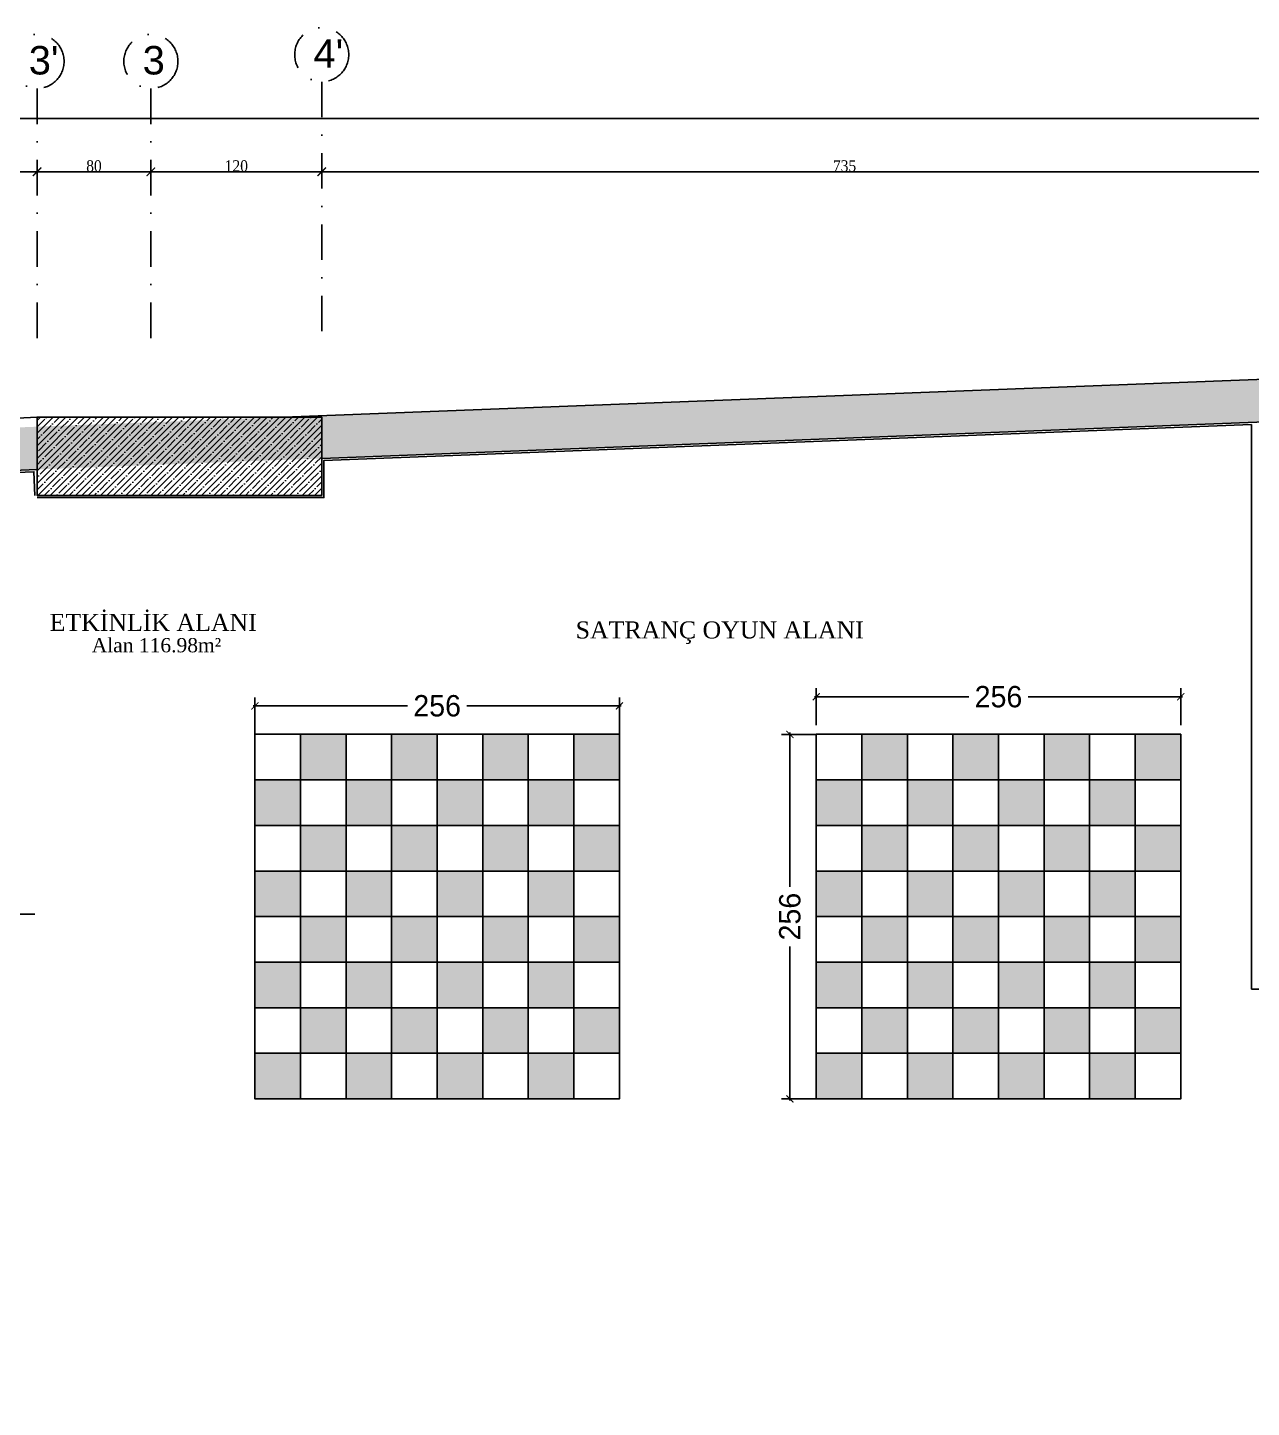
# Model space of a CAD drawing. Header units: millimetres. Extents: x -29311 to -3405, y 28913 to 42880.
# Drawn here: x -10029 to -9169, y 31660 to 32629 of the extents above; entities that cross this region are included whole.
import ezdxf
from ezdxf.enums import TextEntityAlignment as Align

# ---------------------------------------------------------------- set-up
doc = ezdxf.new("R2010")
doc.units = ezdxf.units.MM
doc.linetypes.add('DASHDOT', pattern=[1, 0.5, -0.25, 0, -0.25])
doc.linetypes.add('DASHDOT2', pattern=[0.5, 0.25, -0.125, 0, -0.125])
for name, color, linetype in [('A-AKS', 57, 'DASHDOT'), ('A-AKS.', 57, 'DASHDOT2'), ('A-BA', 1, 'Continuous'), ('A-SIVA-ALCIPAN', 247, 'Continuous'), ('A-SIVA-IC', 97, 'Continuous'), ('A-TEFRIS', 251, 'Continuous'), ('A-YAZI', 136, 'Continuous'), ('ARREDI_attrezzature', 175, 'Continuous')]:
    doc.layers.add(name, color=color, linetype=linetype)
doc.layers.add('olcu-plan', color=7, linetype='Continuous', lineweight=20)
doc.layers.add('tarama-betonarme', color=252, linetype='Continuous', lineweight=13)
doc.styles.add('HA_SMART', font='')
doc.styles.add('text1', font='arial.ttf')
doc.styles.add('YAZ-50', font='times.ttf', dxfattribs={"width": 0.9})
doc.styles.get('HA_SMART').set_extended_font_data('Sakkal Majalla')
doc.dimstyles.new('1-100HA', dxfattribs={"dimtxt": 15, "dimasz": 5, "dimexe": 6, "dimexo": 0, "dimgap": 2, "dimtad": 0, "dimdec": 1, "dimrnd": 0.5, "dimzin": 11, "dimtxsty": 'HA_SMART', "dimblk": 'ARCHTICK', "dimcen": 3, "dimdle": 1.25, "dimclrd": 256, "dimclrt": 7, "dimadec": 0, "dimazin": 0, "dimtfac": 1.25, "dimtdec": 1, "dimtofl": 0, "dimtmove": 1, "dimatfit": 3, "dimldrblk": 'ARCHTICK', "dimfxl": 20, "dimfxlon": 1, "dimtolj": 1, "dimtzin": 0, "dimarcsym": 0})
doc.dimstyles.new('1-50-plan', dxfattribs={"dimtxt": 8, "dimasz": 6, "dimexe": 4, "dimexo": 4, "dimgap": 0.00625, "dimtad": 1, "dimdec": 0, "dimrnd": 0.0005, "dimzin": 9, "dimdsep": 46, "dimtxsty": 'YAZ-50', "dimblk": 'ARCHTICK', "dimcen": 0.025, "dimdle": 4, "dimadec": 0, "dimazin": 0, "dimtfac": 1, "dimtdec": 0, "dimtmove": 0, "dimatfit": 3, "dimfxl": 30, "dimfxlon": 1, "dimarcsym": 0})
pattern_1 = [(45, (-57572.966, 45834.01), (-4.4194174, 4.4194174), []), (45, (-57568.547, 45834.01), (-4.4194174, 4.4194174), [7.8125, -1.5625, 0, -1.5625])]

# ---------------------------------------------------------------- blocks, each defined once
blk = doc.blocks.new('_ArchTick')
at = {"color": 0, "linetype": 'ByBlock', "const_width": 0.15}
blk.add_lwpolyline([(-0.5, -0.5), (0.5, 0.5)], dxfattribs=at)
blk = doc.blocks.new('*D206')
at = {"layer": 'DEFPOINTS', "color": 0, "transparency": 16777216}
for p in [(-10022.14, 32527.43), (-10022.14, 32527.43), (-10508.1, 32494.57)]:
    blk.add_point(p, dxfattribs=at)
at = {"layer": 'olcu-plan', "color": 0, "lineweight": -2, "transparency": 16777216}
for p, q in [((-10508.1, 32498.57), (-10508.1, 32531.43)), ((-10022.14, 32527.43), (-10022.14, 32531.43)), ((-10512.1, 32527.43), (-10018.14, 32527.43))]:
    blk.add_line(p, q, dxfattribs=at)
at = {"layer": 'olcu-plan', "color": 0, "lineweight": -2, "transparency": 16777216, "xscale": 6, "yscale": 6, "zscale": 6, "rotation": 180}
blk.add_blockref('_ArchTick', (-10508.1, 32527.43), dxfattribs=at)
at = {"layer": 'olcu-plan', "color": 0, "lineweight": -2, "transparency": 16777216, "xscale": 6, "yscale": 6, "zscale": 6}
blk.add_blockref('_ArchTick', (-10022.14, 32527.43), dxfattribs=at)
at = {"layer": 'olcu-plan', "color": 0, "transparency": 16777216, "insert": (-10265.12, 32531.5), "char_height": 8, "attachment_point": 5, "style": 'YAZ-50'}
blk.add_mtext('486', dxfattribs=at)
blk = doc.blocks.new('*D207')
at = {"layer": 'DEFPOINTS', "color": 0, "transparency": 16777216}
for p in [(-10022.14, 32527.43), (-9942.14, 32527.43), (-9942.14, 32527.43)]:
    blk.add_point(p, dxfattribs=at)
at = {"layer": 'olcu-plan', "color": 0, "lineweight": -2, "transparency": 16777216}
for p, q in [((-10022.14, 32527.43), (-10022.14, 32531.43)), ((-9942.14, 32527.43), (-9942.14, 32531.43)), ((-10026.14, 32527.43), (-9938.14, 32527.43))]:
    blk.add_line(p, q, dxfattribs=at)
at = {"layer": 'olcu-plan', "color": 0, "lineweight": -2, "transparency": 16777216, "xscale": 6, "yscale": 6, "zscale": 6, "rotation": 180}
blk.add_blockref('_ArchTick', (-10022.14, 32527.43), dxfattribs=at)
at = {"layer": 'olcu-plan', "color": 0, "lineweight": -2, "transparency": 16777216, "xscale": 6, "yscale": 6, "zscale": 6}
blk.add_blockref('_ArchTick', (-9942.14, 32527.43), dxfattribs=at)
at = {"layer": 'olcu-plan', "color": 0, "transparency": 16777216, "insert": (-9982.14, 32531.5), "char_height": 8, "attachment_point": 5, "style": 'YAZ-50'}
blk.add_mtext('80', dxfattribs=at)
blk = doc.blocks.new('*D208')
at = {"layer": 'DEFPOINTS', "color": 0, "transparency": 16777216}
for p in [(-9942.14, 32527.43), (-9822.14, 32527.43), (-9822.14, 32527.43)]:
    blk.add_point(p, dxfattribs=at)
at = {"layer": 'olcu-plan', "color": 0, "lineweight": -2, "transparency": 16777216}
for p, q in [((-9942.14, 32527.43), (-9942.14, 32531.43)), ((-9822.14, 32527.43), (-9822.14, 32531.43)), ((-9946.14, 32527.43), (-9818.14, 32527.43))]:
    blk.add_line(p, q, dxfattribs=at)
at = {"layer": 'olcu-plan', "color": 0, "lineweight": -2, "transparency": 16777216, "xscale": 6, "yscale": 6, "zscale": 6, "rotation": 180}
blk.add_blockref('_ArchTick', (-9942.14, 32527.43), dxfattribs=at)
at = {"layer": 'olcu-plan', "color": 0, "lineweight": -2, "transparency": 16777216, "xscale": 6, "yscale": 6, "zscale": 6}
blk.add_blockref('_ArchTick', (-9822.14, 32527.43), dxfattribs=at)
at = {"layer": 'olcu-plan', "color": 0, "transparency": 16777216, "insert": (-9882.14, 32531.5), "char_height": 8, "attachment_point": 5, "style": 'YAZ-50'}
blk.add_mtext('120', dxfattribs=at)
blk = doc.blocks.new('*D209')
at = {"layer": 'DEFPOINTS', "color": 0, "transparency": 16777216}
for p in [(-9822.14, 32527.43), (-9087.64, 32527.43), (-9087.64, 32527.43)]:
    blk.add_point(p, dxfattribs=at)
at = {"layer": 'olcu-plan', "color": 0, "lineweight": -2, "transparency": 16777216}
for p, q in [((-9822.14, 32527.43), (-9822.14, 32531.43)), ((-9087.64, 32527.43), (-9087.64, 32531.43)), ((-9826.14, 32527.43), (-9083.64, 32527.43))]:
    blk.add_line(p, q, dxfattribs=at)
at = {"layer": 'olcu-plan', "color": 0, "lineweight": -2, "transparency": 16777216, "xscale": 6, "yscale": 6, "zscale": 6, "rotation": 180}
blk.add_blockref('_ArchTick', (-9822.14, 32527.43), dxfattribs=at)
at = {"layer": 'olcu-plan', "color": 0, "lineweight": -2, "transparency": 16777216, "xscale": 6, "yscale": 6, "zscale": 6}
blk.add_blockref('_ArchTick', (-9087.64, 32527.43), dxfattribs=at)
at = {"layer": 'olcu-plan', "color": 0, "transparency": 16777216, "insert": (-9454.89, 32531.51), "char_height": 8, "attachment_point": 5, "style": 'YAZ-50'}
blk.add_mtext('735', dxfattribs=at)
blk = doc.blocks.new('*D216')
at = {"layer": 'DEFPOINTS', "color": 0, "transparency": 16777216}
for p in [(-5882.14, 32564.83), (-5882.14, 32527.43), (-10751.69, 32497.29)]:
    blk.add_point(p, dxfattribs=at)
at = {"layer": 'olcu-plan', "color": 0, "lineweight": -2, "transparency": 16777216}
for p, q in [((-10751.69, 32534.83), (-10751.69, 32568.83)), ((-5882.14, 32534.83), (-5882.14, 32568.83)), ((-10755.69, 32564.83), (-5878.14, 32564.83))]:
    blk.add_line(p, q, dxfattribs=at)
at = {"layer": 'olcu-plan', "color": 0, "lineweight": -2, "transparency": 16777216, "xscale": 6, "yscale": 6, "zscale": 6, "rotation": 180}
blk.add_blockref('_ArchTick', (-10751.69, 32564.83), dxfattribs=at)
at = {"layer": 'olcu-plan', "color": 0, "lineweight": -2, "transparency": 16777216, "xscale": 6, "yscale": 6, "zscale": 6}
blk.add_blockref('_ArchTick', (-5882.14, 32564.83), dxfattribs=at)
at = {"layer": 'olcu-plan', "color": 0, "transparency": 16777216, "insert": (-8316.92, 32568.92), "char_height": 8, "attachment_point": 5, "style": 'YAZ-50'}
blk.add_mtext('4870', dxfattribs=at)
blk = doc.blocks.new('AKS')
at = {"layer": 'A-AKS.', "ltscale": 100}
for p, q in [((929.54, 2242.63), (929.54, 2054.95)), ((729.54, 2237.88), (729.54, 2054.95)), ((809.54, 2237.88), (809.54, 2054.95))]:
    blk.add_line(p, q, dxfattribs=at)
for centre in [(929.54, 2261.63), (729.54, 2256.88), (809.54, 2256.88)]:
    blk.add_circle(centre, 19, dxfattribs=at)
at = {"layer": 'A-AKS.', "ltscale": 100, "char_height": 20, "width": 18.8945, "attachment_point": 1, "style": 'text1'}
for s, insert in [("3'", (723.78, 2267.71)), ('3', (803.78, 2267.71)), ("4'", (923.78, 2272.46))]:
    blk.add_mtext(s, dxfattribs=dict(at, insert=insert))
blk = doc.blocks.new('MASA TENİSİ')
at = {"layer": 'A-TEFRIS'}
for p, q in [((199.0365, 173.0971), (199.0365, 171.2834)), ((200.4065, 172.9502), (197.6665, 172.9502)), ((197.6665, 172.9502), (197.6665, 171.4302)), ((199.0265, 172.9302), (197.6865, 172.9302)), ((197.6865, 172.9302), (197.6865, 172.2002)), ((199.0265, 172.9302), (199.0265, 172.2002)), ((199.0465, 172.9302), (199.0465, 172.2002)), ((200.3865, 172.9302), (199.0465, 172.9302)), ((200.3865, 172.2002), (200.3865, 172.9302)), ((200.4065, 171.4302), (200.4065, 172.9502)), ((200.0209, 172.5786), (199.9538, 172.4525)), ((200.0009, 172.5197), (199.9915, 172.502)), ((199.9915, 172.502), (200.0068, 172.4882)), ((200.0209, 172.5147), (200.0009, 172.5197)), ((200.0209, 172.5147), (200.0068, 172.4882)), ((200.0068, 172.4882), (200.095, 172.4412)), ((200.0209, 172.5147), (200.1091, 172.4676)), ((197.6865, 172.2002), (199.0265, 172.2002)), ((199.0465, 172.2002), (200.3865, 172.2002)), ((197.6865, 172.1802), (199.0265, 172.1802)), ((197.6865, 172.1802), (197.6865, 171.4502)), ((199.0265, 172.1802), (199.0265, 171.4502)), ((199.0465, 172.1802), (200.3865, 172.1802)), ((199.0465, 172.1802), (199.0465, 171.4502)), ((200.3865, 171.4502), (200.3865, 172.1802)), ((197.9726, 171.8029), (197.8749, 171.7816)), ((197.979, 171.7736), (197.9726, 171.8029)), ((197.9932, 171.8023), (197.9726, 171.8029)), ((198.0203, 171.7249), (197.9899, 171.8644)), ((197.9974, 171.7828), (197.9932, 171.8023)), ((197.979, 171.7736), (197.8813, 171.7523)), ((197.979, 171.7736), (197.9974, 171.7828)), ((197.6665, 171.4302), (200.4065, 171.4302)), ((197.6865, 171.4502), (199.0265, 171.4502)), ((199.0465, 171.4502), (200.3865, 171.4502))]:
    blk.add_line(p, q, dxfattribs=at)
blk.add_lwpolyline([(199.0333, 173.0971), (199.0398, 173.0971), (199.0398, 172.9502), (199.0333, 172.9502)], close=True, dxfattribs=at)
blk.add_circle((199.7237, 172.4775), 0.02, dxfattribs=at)
for centre, radius, start, end in [((199.9256, 172.5485), 0.1, 352.19165, 311.68716), ((200.012, 172.4514), 0.03, 61.9394, 131.68716), ((200.0544, 172.5308), 0.03, 172.19165, 241.9394), ((200.1021, 172.4544), 0.015, 241.9394, 61.9394), ((198.0735, 171.8095), 0.1, 212.53509, 172.0306), ((197.9447, 171.8276), 0.03, 282.28284, 352.0306), ((197.8781, 171.767), 0.015, 102.28284, 282.28284), ((197.9639, 171.7396), 0.03, 32.53509, 102.28284)]:
    blk.add_arc(centre, radius, start, end, dxfattribs=at)
blk = doc.blocks.new('SATRANÇ11')
at = {"layer": 'A-TEFRIS'}
h = blk.add_hatch(dxfattribs=at)
h.set_pattern_fill('DOTS', color=256, scale=0.1)
h.paths.add_polyline_path([(82136.05, 16280.28), (82128.05, 16280.28), (82128.05, 16272.28), (82136.05, 16272.28)])
h.paths.add_polyline_path([(82120.05, 16280.28), (82112.05, 16280.28), (82112.05, 16272.28), (82120.05, 16272.28)])
h.paths.add_polyline_path([(82104.05, 16280.28), (82096.05, 16280.28), (82096.05, 16272.28), (82104.05, 16272.28)])
h.paths.add_polyline_path([(82088.05, 16280.28), (82080.05, 16280.28), (82080.05, 16272.28), (82088.05, 16272.28)])
h = blk.add_hatch(dxfattribs=at)
h.set_pattern_fill('DOTS', color=256, scale=0.1)
h.set_pattern_definition([(0, (-8, -8), (0.079375, 0.15875), [0, -0.15875])])
h.paths.add_polyline_path([(82128.05, 16272.28), (82120.05, 16272.28), (82120.05, 16264.28), (82128.05, 16264.28)])
h.paths.add_polyline_path([(82112.05, 16272.28), (82104.05, 16272.28), (82104.05, 16264.28), (82112.05, 16264.28)])
h.paths.add_polyline_path([(82096.05, 16272.28), (82088.05, 16272.28), (82088.05, 16264.28), (82096.05, 16264.28)])
h.paths.add_polyline_path([(82080.05, 16272.28), (82072.05, 16272.28), (82072.05, 16264.28), (82080.05, 16264.28)])
h = blk.add_hatch(dxfattribs=at)
h.set_pattern_fill('DOTS', color=256, scale=0.1)
h.set_pattern_definition([(0, (0, -16), (0.079375, 0.15875), [0, -0.15875])])
h.paths.add_polyline_path([(82136.05, 16264.28), (82128.05, 16264.28), (82128.05, 16256.28), (82136.05, 16256.28)])
h.paths.add_polyline_path([(82120.05, 16264.28), (82112.05, 16264.28), (82112.05, 16256.28), (82120.05, 16256.28)])
h.paths.add_polyline_path([(82104.05, 16264.28), (82096.05, 16264.28), (82096.05, 16256.28), (82104.05, 16256.28)])
h.paths.add_polyline_path([(82088.05, 16264.28), (82080.05, 16264.28), (82080.05, 16256.28), (82088.05, 16256.28)])
h = blk.add_hatch(dxfattribs=at)
h.set_pattern_fill('DOTS', color=256, scale=0.1)
h.set_pattern_definition([(0, (-8, -24), (0.079375, 0.15875), [0, -0.15875])])
h.paths.add_polyline_path([(82128.05, 16256.28), (82120.05, 16256.28), (82120.05, 16248.28), (82128.05, 16248.28)])
h.paths.add_polyline_path([(82112.05, 16256.28), (82104.05, 16256.28), (82104.05, 16248.28), (82112.05, 16248.28)])
h.paths.add_polyline_path([(82096.05, 16256.28), (82088.05, 16256.28), (82088.05, 16248.28), (82096.05, 16248.28)])
h.paths.add_polyline_path([(82080.05, 16256.28), (82072.05, 16256.28), (82072.05, 16248.28), (82080.05, 16248.28)])
h = blk.add_hatch(dxfattribs=at)
h.set_pattern_fill('DOTS', color=256, scale=0.1)
h.set_pattern_definition([(0, (0, -32), (0.079375, 0.15875), [0, -0.15875])])
h.paths.add_polyline_path([(82136.05, 16248.28), (82128.05, 16248.28), (82128.05, 16240.28), (82136.05, 16240.28)])
h.paths.add_polyline_path([(82120.05, 16248.28), (82112.05, 16248.28), (82112.05, 16240.28), (82120.05, 16240.28)])
h.paths.add_polyline_path([(82104.05, 16248.28), (82096.05, 16248.28), (82096.05, 16240.28), (82104.05, 16240.28)])
h.paths.add_polyline_path([(82088.05, 16248.28), (82080.05, 16248.28), (82080.05, 16240.28), (82088.05, 16240.28)])
h = blk.add_hatch(dxfattribs=at)
h.set_pattern_fill('DOTS', color=256, scale=0.1)
h.set_pattern_definition([(0, (-8, -40), (0.079375, 0.15875), [0, -0.15875])])
h.paths.add_polyline_path([(82128.05, 16240.28), (82120.05, 16240.28), (82120.05, 16232.28), (82128.05, 16232.28)])
h.paths.add_polyline_path([(82112.05, 16240.28), (82104.05, 16240.28), (82104.05, 16232.28), (82112.05, 16232.28)])
h.paths.add_polyline_path([(82096.05, 16240.28), (82088.05, 16240.28), (82088.05, 16232.28), (82096.05, 16232.28)])
h.paths.add_polyline_path([(82080.05, 16240.28), (82072.05, 16240.28), (82072.05, 16232.28), (82080.05, 16232.28)])
h = blk.add_hatch(dxfattribs=at)
h.set_pattern_fill('DOTS', color=256, scale=0.1)
h.set_pattern_definition([(0, (0, -48), (0.079375, 0.15875), [0, -0.15875])])
h.paths.add_polyline_path([(82136.05, 16232.28), (82128.05, 16232.28), (82128.05, 16224.28), (82136.05, 16224.28)])
h.paths.add_polyline_path([(82120.05, 16232.28), (82112.05, 16232.28), (82112.05, 16224.28), (82120.05, 16224.28)])
h.paths.add_polyline_path([(82104.05, 16232.28), (82096.05, 16232.28), (82096.05, 16224.28), (82104.05, 16224.28)])
h.paths.add_polyline_path([(82088.05, 16232.28), (82080.05, 16232.28), (82080.05, 16224.28), (82088.05, 16224.28)])
h = blk.add_hatch(dxfattribs=at)
h.set_pattern_fill('DOTS', color=256, scale=0.1)
h.set_pattern_definition([(0, (-8, -56), (0.079375, 0.15875), [0, -0.15875])])
h.paths.add_polyline_path([(82128.05, 16224.28), (82120.05, 16224.28), (82120.05, 16216.28), (82128.05, 16216.28)])
h.paths.add_polyline_path([(82112.05, 16224.28), (82104.05, 16224.28), (82104.05, 16216.28), (82112.05, 16216.28)])
h.paths.add_polyline_path([(82096.05, 16224.28), (82088.05, 16224.28), (82088.05, 16216.28), (82096.05, 16216.28)])
h.paths.add_polyline_path([(82080.05, 16224.28), (82072.05, 16224.28), (82072.05, 16216.28), (82080.05, 16216.28)])
blk.add_lwpolyline([(82072.05, 16280.28), (82136.05, 16280.28), (82136.05, 16216.28), (82072.05, 16216.28)], close=True, dxfattribs=at)
for points in [[(82072.05, 16280.28), (82072.05, 16216.28)], [(82080.05, 16280.28), (82080.05, 16216.28)], [(82088.05, 16280.28), (82088.05, 16216.28)], [(82096.05, 16280.28), (82096.05, 16216.28)], [(82104.05, 16280.28), (82104.05, 16216.28)], [(82112.05, 16280.28), (82112.05, 16216.28)], [(82120.05, 16280.28), (82120.05, 16216.28)], [(82128.05, 16280.28), (82128.05, 16216.28)], [(82136.05, 16272.28), (82072.05, 16272.28)], [(82136.05, 16264.28), (82072.05, 16264.28)], [(82136.05, 16256.28), (82072.05, 16256.28)], [(82136.05, 16248.28), (82072.05, 16248.28)], [(82136.05, 16240.28), (82072.05, 16240.28)], [(82136.05, 16232.28), (82072.05, 16232.28)], [(82136.05, 16224.28), (82072.05, 16224.28)]]:
    blk.add_lwpolyline(points, dxfattribs=at)
blk = doc.blocks.new('*D202')
at = {"layer": 'ARREDI_attrezzature', "lineweight": -2, "transparency": 16777216}
for p, q in [((-9870.34, 32152.35), (-9762.01, 32152.35)), ((-9611.84, 32152.35), (-9720.16, 32152.35))]:
    blk.add_line(p, q, dxfattribs=at)
at = {"layer": 'ARREDI_attrezzature', "color": 0, "lineweight": -2, "transparency": 16777216}
for p, q in [((-9869.09, 32132.38), (-9869.09, 32158.35)), ((-9613.09, 32132.38), (-9613.09, 32158.35))]:
    blk.add_line(p, q, dxfattribs=at)
at = {"layer": 'DEFPOINTS', "color": 0, "transparency": 16777216}
for p in [(-9613.09, 32152.35), (-9869.09, 32132.38), (-9613.09, 32132.38)]:
    blk.add_point(p, dxfattribs=at)
at = {"layer": 'ARREDI_attrezzature', "lineweight": -2, "transparency": 16777216, "xscale": 5, "yscale": 5, "zscale": 5, "rotation": 180}
blk.add_blockref('_ArchTick', (-9869.09, 32152.35), dxfattribs=at)
at = {"layer": 'ARREDI_attrezzature', "lineweight": -2, "transparency": 16777216, "xscale": 5, "yscale": 5, "zscale": 5}
blk.add_blockref('_ArchTick', (-9613.09, 32152.35), dxfattribs=at)
at = {"layer": 'ARREDI_attrezzature', "color": 7, "transparency": 16777216, "insert": (-9741.09, 32152.35), "char_height": 15, "attachment_point": 5, "style": 'HA_SMART'}
blk.add_mtext('\\A1;256', dxfattribs=at)
blk = doc.blocks.new('*D203')
at = {"layer": 'ARREDI_attrezzature', "color": 0, "lineweight": -2, "transparency": 16777216}
for p, q in [((-9474.79, 32138.75), (-9474.79, 32164.75)), ((-9218.79, 32138.75), (-9218.79, 32164.75))]:
    blk.add_line(p, q, dxfattribs=at)
at = {"layer": 'ARREDI_attrezzature', "lineweight": -2, "transparency": 16777216}
for p, q in [((-9476.04, 32158.75), (-9367.72, 32158.75)), ((-9217.54, 32158.75), (-9325.86, 32158.75))]:
    blk.add_line(p, q, dxfattribs=at)
at = {"layer": 'DEFPOINTS', "color": 0, "transparency": 16777216}
for p in [(-9218.79, 32158.75), (-9474.79, 32132.38), (-9218.79, 32132.38)]:
    blk.add_point(p, dxfattribs=at)
at = {"layer": 'ARREDI_attrezzature', "lineweight": -2, "transparency": 16777216, "xscale": 5, "yscale": 5, "zscale": 5, "rotation": 180}
blk.add_blockref('_ArchTick', (-9474.79, 32158.75), dxfattribs=at)
at = {"layer": 'ARREDI_attrezzature', "lineweight": -2, "transparency": 16777216, "xscale": 5, "yscale": 5, "zscale": 5}
blk.add_blockref('_ArchTick', (-9218.79, 32158.75), dxfattribs=at)
at = {"layer": 'ARREDI_attrezzature', "color": 7, "transparency": 16777216, "insert": (-9346.79, 32158.75), "char_height": 15, "attachment_point": 5, "style": 'HA_SMART'}
blk.add_mtext('\\A1;256', dxfattribs=at)
blk = doc.blocks.new('*D204')
at = {"layer": 'ARREDI_attrezzature', "color": 0, "lineweight": -2, "transparency": 16777216}
for p, q in [((-9474.79, 32132.38), (-9499.3, 32132.38)), ((-9474.79, 31876.38), (-9499.3, 31876.38))]:
    blk.add_line(p, q, dxfattribs=at)
at = {"layer": 'ARREDI_attrezzature', "lineweight": -2, "transparency": 16777216}
for p, q in [((-9493.3, 32133.63), (-9493.3, 32025.31)), ((-9493.3, 31875.13), (-9493.3, 31983.45))]:
    blk.add_line(p, q, dxfattribs=at)
at = {"layer": 'DEFPOINTS', "color": 0, "transparency": 16777216}
for p in [(-9493.3, 32132.38), (-9474.79, 32132.38), (-9474.79, 31876.38)]:
    blk.add_point(p, dxfattribs=at)
at = {"layer": 'ARREDI_attrezzature', "lineweight": -2, "transparency": 16777216, "xscale": 5, "yscale": 5, "zscale": 5}
for p, rotation in [((-9493.3, 32132.38), 90), ((-9493.3, 31876.38), 270)]:
    blk.add_blockref('_ArchTick', p, dxfattribs=dict(at, rotation=rotation))
at = {"layer": 'ARREDI_attrezzature', "color": 7, "transparency": 16777216, "insert": (-9493.3, 32004.38), "char_height": 15, "attachment_point": 5, "rotation": 90, "style": 'HA_SMART'}
blk.add_mtext('\\A1;256', dxfattribs=at)

msp = doc.modelspace()

# ---------------------------------------------------------------- hatches: boundary and pattern name
at = {"layer": 'tarama-betonarme'}
h = msp.add_hatch(dxfattribs=at)
h.set_pattern_fill('ANSI35', color=256, scale=25, style=0)
h.set_pattern_definition(pattern_1)
h.paths.add_polyline_path([(-10481.78, 30484.04), (-10717.69, 32291.44), (-5913.13, 32477.67), (-5531.42, 30501.63)], flags=16)
h.paths.add_polyline_path([(-10508.1, 30453.95), (-10751.69, 32320.15), (-5888.56, 32508.65), (-5495.1, 30471.76)])
h = msp.add_hatch(dxfattribs=at)
h.set_pattern_fill('ANSI35', color=256, scale=25, style=0)
h.set_pattern_definition(pattern_1)
h.paths.add_polyline_path([(-10022.14, 32355.15), (-9822.14, 32355.15), (-9822.14, 32300.16), (-10022.14, 32300.16)])

# ---------------------------------------------------------------- linework, layer by layer
at = {"layer": 'A-BA'}
for p, q in [((-9848.72, 32355.15), (-5888.56, 32508.65)), ((-9822.14, 32326.16), (-5887.39, 32478.67)), ((-10751.69, 32320.15), (-10022.14, 32355.15)), ((-10717.69, 32291.44), (-10022.14, 32318.4))]:
    msp.add_line(p, q, dxfattribs=at)
for points in [[(-9822.14, 32300.16), (-10022.14, 32300.16), (-10022.14, 32355.15), (-9822.14, 32355.15)], [(-10022.14, 32355.15), (-9822.14, 32355.15), (-9822.14, 32300.16), (-10022.14, 32300.16)], [(-9822.14, 32300.16), (-10022.14, 32300.16), (-10022.14, 32355.15), (-9822.14, 32355.15)], [(-10022.14, 32355.15), (-9822.14, 32355.15), (-9822.14, 32300.16), (-10022.14, 32300.16)]]:
    msp.add_lwpolyline(points, close=True, dxfattribs=at)
msp.add_lwpolyline([(-10022.14, 32320.16), (-10022.14, 32300.16), (-9822.14, 32300.16), (-9822.14, 32326.16)], dxfattribs=at)
msp.add_lwpolyline([(-10022.14, 32320.16), (-10022.14, 32300.16), (-9822.14, 32300.16), (-9822.14, 32326.16)], dxfattribs=at)
at = {"layer": 'A-SIVA-ALCIPAN'}
for p, q in [((-9169.14, 31953.52), (-9169.14, 32275.15)), ((-9169.14, 32275.14), (-9169.14, 31964.77))]:
    msp.add_line(p, q, dxfattribs=at)
msp.add_lwpolyline([(-8912.14, 31963.52), (-8812.26, 31963.52), (-8812.26, 31953.52), (-9169.14, 31953.52)], dxfattribs=at)
at = {"layer": 'A-SIVA-IC'}
for points in [[(-10022.14, 32298.65), (-9820.64, 32298.65), (-9820.64, 32324.71), (-9169.14, 32349.97), (-9169.14, 32275.15)], [(-10153.85, 30878.34), (-10153.85, 30904.84), (-10535.19, 30904.84), (-10715.99, 32290.01), (-10024.29, 32316.82), (-10023.64, 32300.09)]]:
    msp.add_lwpolyline(points, dxfattribs=at)

# ---------------------------------------------------------------- block references
at = {"layer": 'A-AKS'}
msp.add_blockref('AKS', (-10751.69, 30348.07), dxfattribs=at)
at = {"layer": 'A-TEFRIS', "xscale": 100, "yscale": 100, "zscale": 100, "rotation": 90}
msp.add_blockref('MASA TENİSİ', (7104.72, 12102.56), dxfattribs=at)
at = {"layer": 'A-TEFRIS', "xscale": 4, "yscale": 4, "zscale": 4}
for p in [(-338157.3, -32988.73), (-337763.01, -32988.73)]:
    msp.add_blockref('SATRANÇ11', p, dxfattribs=at)

# ---------------------------------------------------------------- texts
at = {"layer": 'A-YAZI', "style": 'YAZ-50'}
for s, height, p in [('ETKİNLİK ALANI ', 12, (-9938.25, 32204.99)), ('SATRANÇ OYUN ALANI ', 12, (-9540.32, 32199.7)), ('Alan 116.98m²', 10, (-9938.25, 32189.99))]:
    msp.add_text(s, height=height, dxfattribs=at).set_placement(p, align=Align.CENTER)

# ---------------------------------------------------------------- dimensions: what is measured, and where the dimension line sits
at = {"layer": 'ARREDI_attrezzature'}
for base, p1, p2, picture, middle in [((-9613.09, 32152.35), (-9869.09, 32132.38), (-9613.09, 32132.38), '*D202', (-9741.09, 32152.35)), ((-9218.79, 32158.75), (-9474.79, 32132.38), (-9218.79, 32132.38), '*D203', (-9346.79, 32158.75))]:
    dim = msp.add_linear_dim(base=base, p1=p1, p2=p2, dimstyle='1-100HA', dxfattribs=at)
    dim.commit()
    dim.dimension.update_dxf_attribs({"geometry": picture, "text_midpoint": middle})
dim = msp.add_linear_dim(base=(-9493.3, 32132.38), p1=(-9474.79, 31876.38), p2=(-9474.79, 32132.38), angle=90, dimstyle='1-100HA', dxfattribs=at)
dim.commit()
dim.dimension.update_dxf_attribs({"geometry": '*D204', "text_midpoint": (-9493.3, 32004.38)})
at = {"layer": 'olcu-plan'}
for base, p1, p2, picture, middle in [((-5882.14, 32564.83), (-10751.69, 32497.29), (-5882.14, 32527.43), '*D216', (-8316.92, 32568.92)), ((-10022.14, 32527.43), (-10508.1, 32494.57), (-10022.14, 32527.43), '*D206', (-10265.12, 32531.5)), ((-9942.14, 32527.43), (-10022.14, 32527.43), (-9942.14, 32527.43), '*D207', (-9982.14, 32531.5)), ((-9822.14, 32527.43), (-9942.14, 32527.43), (-9822.14, 32527.43), '*D208', (-9882.14, 32531.5)), ((-9087.6413, 32527.4268), (-9822.1447, 32527.4268), (-9087.6413, 32527.4268), '*D209', (-9454.893, 32531.5138))]:
    dim = msp.add_linear_dim(base=base, p1=p1, p2=p2, dimstyle='1-50-plan', dxfattribs=at)
    dim.commit()
    dim.dimension.update_dxf_attribs({"geometry": picture, "text_midpoint": middle})

doc.saveas('drawing.dxf')
